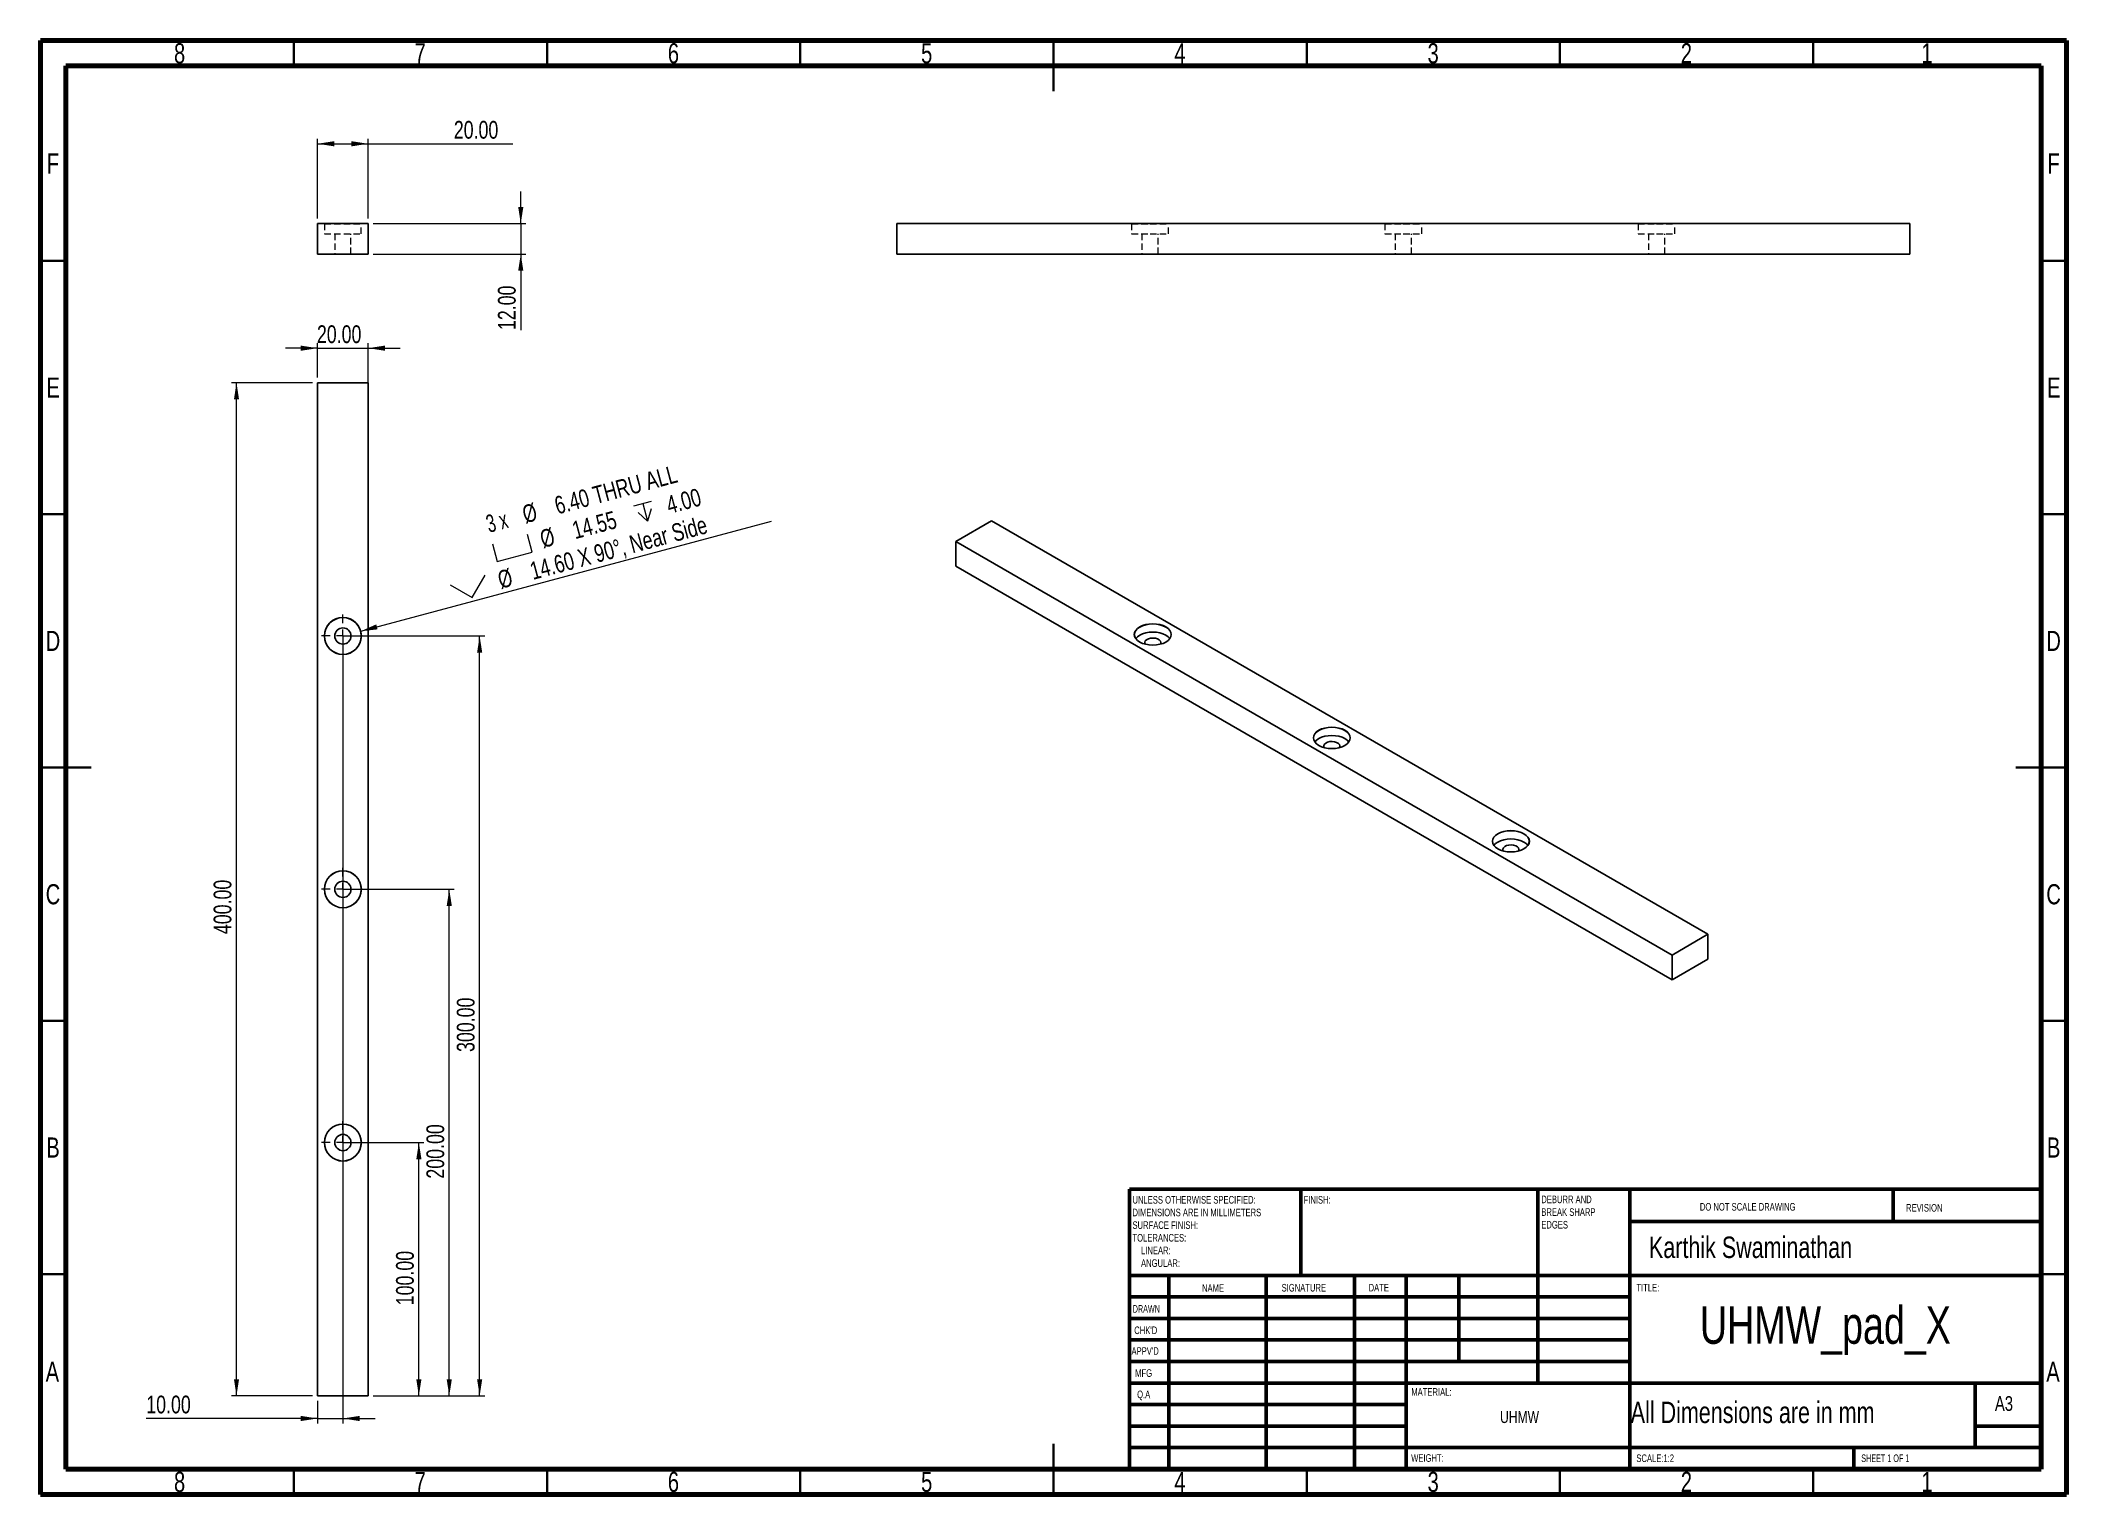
# Model space of a CAD drawing. Header units: millimetres. Extents: x 15 to 415, y 5 to 292.
import ezdxf

# ---------------------------------------------------------------- set-up
doc = ezdxf.new("R2010")
doc.units = ezdxf.units.MM
doc.linetypes.add('HIDDEN', pattern=[1.905, 1.27, -0.635])
doc.styles.add('SLDTEXTSTYLE0', font='TXT', dxfattribs={"width": 0.75})
doc.styles.add('SLDTEXTSTYLE1', font='TXT', dxfattribs={"width": 0.686449})
doc.styles.add('SLDTEXTSTYLE2', font='TXT', dxfattribs={"width": 0.6875})
doc.styles.add('SLDTEXTSTYLE3', font='TXT', dxfattribs={"width": 0.666667})
doc.dimstyles.new('SLDDIMSTYLE0', dxfattribs={"dimtxt": 3.5, "dimasz": 3.302, "dimexe": 0, "dimexo": 0.0625, "dimgap": 0.875, "dimtad": 1, "dimlfac": 2, "dimrnd": 1e-09, "dimzin": 4, "dimdsep": 46, "dimtxsty": 'SLDTEXTSTYLE0', "dimsah": 1, "dimcen": 0.09, "dimadec": 0, "dimazin": 1, "dimtfac": 1, "dimtofl": 0, "dimtmove": 0, "dimatfit": 3, "dimfxl": 1, "dimfrac": 2, "dimtolj": 1, "dimtzin": 12, "dimarcsym": 0})
doc.dimstyles.new('SLDDIMSTYLE1', dxfattribs={"dimtxt": 3.5, "dimasz": 3.302, "dimexe": 0, "dimexo": 0.0625, "dimgap": 0.875, "dimtad": 1, "dimlfac": 2, "dimrnd": 1e-09, "dimzin": 4, "dimdsep": 46, "dimtxsty": 'SLDTEXTSTYLE0', "dimsah": 1, "dimcen": 0.09, "dimadec": 0, "dimazin": 1, "dimtfac": 1, "dimtmove": 0, "dimatfit": 0, "dimfxl": 1, "dimfrac": 2, "dimtolj": 1, "dimtzin": 12, "dimarcsym": 0})
doc.dimstyles.new('SLDDIMSTYLE2', dxfattribs={"dimtxt": 3.5, "dimasz": 3.302, "dimexe": 0, "dimexo": 0.0625, "dimgap": 0.875, "dimtad": 1, "dimlfac": 2, "dimrnd": 1e-09, "dimzin": 4, "dimdsep": 46, "dimtxsty": 'SLDTEXTSTYLE0', "dimsah": 1, "dimcen": 0, "dimadec": 0, "dimazin": 1, "dimtfac": 1, "dimtofl": 0, "dimtmove": 0, "dimatfit": 3, "dimfxl": 1, "dimfrac": 2, "dimtolj": 1, "dimtzin": 12, "dimarcsym": 0})

# ---------------------------------------------------------------- blocks, each defined once
blk = doc.blocks.new('SW_NOTE_0')
at = {"color": 0, "linetype": 'Continuous', "lineweight": 0, "char_height": 1.5, "attachment_point": 1, "style": 'SLDTEXTSTYLE0'}
for s, insert in [('UNLESS OTHERWISE SPECIFIED:', (0, 1.93)), ('SURFACE FINISH:', (0, -3.07)), ('DIMENSIONS ARE IN MILLIMETERS', (0, -0.57)), ('TOLERANCES:', (0, -5.57)), ('ANGULAR:', (1.69, -10.57)), ('LINEAR:', (1.69, -8.07))]:
    blk.add_mtext(s, dxfattribs=dict(at, insert=insert))
blk = doc.blocks.new('SW_NOTE_0_1')
at = {"color": 0, "linetype": 'Continuous', "lineweight": 0, "char_height": 1.5, "attachment_point": 1, "style": 'SLDTEXTSTYLE0'}
for s, insert in [('DEBURR AND', (0, 1.93)), ('BREAK SHARP', (0, -0.57)), ('EDGES', (0, -3.07))]:
    blk.add_mtext(s, dxfattribs=dict(at, insert=insert))
blk = doc.blocks.new('_D')
at = {"color": 7, "linetype": 'Continuous', "lineweight": 0, "transparency": 16777216}
for p, q in [((69.69, 256.85), (69.69, 272.62)), ((79.69, 256.85), (79.69, 272.62)), ((69.69, 271.62), (79.69, 271.62)), ((79.69, 271.62), (108.23, 271.62))]:
    blk.add_line(p, q, dxfattribs=at)
at = {"color": 7, "linetype": 'Continuous', "lineweight": 18, "transparency": 16777216}
for points in [[(69.69, 271.62), (73, 271.11), (73, 272.13)], [(79.69, 271.62), (76.39, 272.13), (76.39, 271.11)]]:
    blk.add_solid(points, dxfattribs=at)
at = {"color": 7, "linetype": 'Continuous', "lineweight": 18, "transparency": 16777216, "insert": (96.6, 276.13), "char_height": 3.5, "attachment_point": 1, "style": 'SLDTEXTSTYLE0'}
blk.add_mtext('20.00', dxfattribs=at)
blk = doc.blocks.new('_D_1')
at = {"color": 7, "linetype": 'Continuous', "lineweight": 0, "transparency": 16777216}
for p, q in [((109.82, 255.85), (109.82, 262.2)), ((80.69, 255.85), (110.82, 255.85)), ((109.82, 255.85), (109.82, 249.85)), ((80.69, 249.85), (110.82, 249.85)), ((109.82, 249.85), (109.82, 234.85))]:
    blk.add_line(p, q, dxfattribs=at)
at = {"color": 7, "linetype": 'Continuous', "lineweight": 18, "transparency": 16777216}
for points in [[(109.82, 255.85), (110.33, 259.15), (109.31, 259.15)], [(109.82, 249.85), (109.31, 246.55), (110.33, 246.55)]]:
    blk.add_solid(points, dxfattribs=at)
at = {"color": 7, "linetype": 'Continuous', "lineweight": 18, "transparency": 16777216, "insert": (105.31, 234.85), "char_height": 3.5, "attachment_point": 1, "rotation": 90, "style": 'SLDTEXTSTYLE0'}
blk.add_mtext('12.00', dxfattribs=at)
blk = doc.blocks.new('_D_2')
at = {"color": 7, "linetype": 'Continuous', "lineweight": 0, "transparency": 16777216}
for p, q in [((74.69, 173.46), (74.69, 19)), ((69.69, 23.46), (69.69, 19)), ((69.69, 20), (35.88, 20)), ((69.69, 20), (74.69, 20)), ((74.69, 20), (81.04, 20))]:
    blk.add_line(p, q, dxfattribs=at)
at = {"color": 7, "linetype": 'Continuous', "lineweight": 18, "transparency": 16777216}
for points in [[(69.69, 20), (66.39, 20.51), (66.39, 19.49)], [(74.69, 20), (78, 19.49), (78, 20.51)]]:
    blk.add_solid(points, dxfattribs=at)
at = {"color": 7, "linetype": 'Continuous', "lineweight": 18, "transparency": 16777216, "insert": (35.88, 24.51), "char_height": 3.5, "attachment_point": 1, "style": 'SLDTEXTSTYLE0'}
blk.add_mtext('10.00', dxfattribs=at)
blk = doc.blocks.new('_D_3')
at = {"color": 7, "linetype": 'Continuous', "lineweight": 0, "transparency": 16777216}
for p, q in [((69.69, 225.46), (69.69, 232.27)), ((79.69, 25.46), (79.69, 232.27)), ((69.69, 231.27), (63.34, 231.27)), ((69.69, 231.27), (79.69, 231.27)), ((79.69, 231.27), (86.04, 231.27))]:
    blk.add_line(p, q, dxfattribs=at)
at = {"color": 7, "linetype": 'Continuous', "lineweight": 18, "transparency": 16777216}
for points in [[(69.69, 231.27), (66.39, 231.78), (66.39, 230.76)], [(79.69, 231.27), (83, 230.76), (83, 231.78)]]:
    blk.add_solid(points, dxfattribs=at)
at = {"color": 7, "linetype": 'Continuous', "lineweight": 18, "transparency": 16777216, "insert": (69.57, 235.78), "char_height": 3.5, "attachment_point": 1, "style": 'SLDTEXTSTYLE0'}
blk.add_mtext('20.00', dxfattribs=at)
blk = doc.blocks.new('_D_4')
at = {"color": 7, "linetype": 'Continuous', "lineweight": 0, "transparency": 16777216}
for p, q in [((75.69, 74.46), (90.7, 74.46)), ((89.7, 24.46), (89.7, 74.46)), ((80.69, 24.46), (90.7, 24.46))]:
    blk.add_line(p, q, dxfattribs=at)
at = {"color": 7, "linetype": 'Continuous', "lineweight": 18, "transparency": 16777216}
for points in [[(89.7, 74.46), (89.19, 71.16), (90.21, 71.16)], [(89.7, 24.46), (90.21, 27.76), (89.19, 27.76)]]:
    blk.add_solid(points, dxfattribs=at)
at = {"color": 7, "linetype": 'Continuous', "lineweight": 18, "transparency": 16777216, "insert": (85.19, 42.35), "char_height": 3.5, "attachment_point": 1, "rotation": 90, "style": 'SLDTEXTSTYLE0'}
blk.add_mtext('100.00', dxfattribs=at)
blk = doc.blocks.new('_D_5')
at = {"color": 7, "linetype": 'Continuous', "lineweight": 0, "transparency": 16777216}
for p, q in [((75.69, 124.46), (96.7, 124.46)), ((95.7, 24.46), (95.7, 124.46)), ((80.69, 24.46), (96.7, 24.46))]:
    blk.add_line(p, q, dxfattribs=at)
at = {"color": 7, "linetype": 'Continuous', "lineweight": 18, "transparency": 16777216}
for points in [[(95.7, 124.46), (95.19, 121.16), (96.21, 121.16)], [(95.7, 24.46), (96.21, 27.76), (95.19, 27.76)]]:
    blk.add_solid(points, dxfattribs=at)
at = {"color": 7, "linetype": 'Continuous', "lineweight": 18, "transparency": 16777216, "insert": (91.19, 67.35), "char_height": 3.5, "attachment_point": 1, "rotation": 90, "style": 'SLDTEXTSTYLE0'}
blk.add_mtext('200.00', dxfattribs=at)
blk = doc.blocks.new('_D_6')
at = {"color": 7, "linetype": 'Continuous', "lineweight": 0, "transparency": 16777216}
for p, q in [((75.69, 174.46), (102.7, 174.46)), ((101.7, 24.46), (101.7, 174.46)), ((80.69, 24.46), (102.7, 24.46))]:
    blk.add_line(p, q, dxfattribs=at)
at = {"color": 7, "linetype": 'Continuous', "lineweight": 18, "transparency": 16777216}
for points in [[(101.7, 174.46), (101.19, 171.16), (102.21, 171.16)], [(101.7, 24.46), (102.21, 27.76), (101.19, 27.76)]]:
    blk.add_solid(points, dxfattribs=at)
at = {"color": 7, "linetype": 'Continuous', "lineweight": 18, "transparency": 16777216, "insert": (97.19, 92.35), "char_height": 3.5, "attachment_point": 1, "rotation": 90, "style": 'SLDTEXTSTYLE0'}
blk.add_mtext('300.00', dxfattribs=at)
blk = doc.blocks.new('_D_7')
at = {"color": 7, "linetype": 'Continuous', "lineweight": 0, "transparency": 16777216}
for p, q in [((68.69, 224.46), (52.69, 224.46)), ((53.69, 24.46), (53.69, 224.46)), ((68.69, 24.46), (52.69, 24.46))]:
    blk.add_line(p, q, dxfattribs=at)
at = {"color": 7, "linetype": 'Continuous', "lineweight": 18, "transparency": 16777216}
for points in [[(53.69, 224.46), (53.19, 221.16), (54.2, 221.16)], [(53.69, 24.46), (54.2, 27.76), (53.19, 27.76)]]:
    blk.add_solid(points, dxfattribs=at)
at = {"color": 7, "linetype": 'Continuous', "lineweight": 18, "transparency": 16777216, "insert": (49.18, 115.61), "char_height": 3.5, "attachment_point": 1, "rotation": 90, "style": 'SLDTEXTSTYLE0'}
blk.add_mtext('400.00', dxfattribs=at)
blk = doc.blocks.new('SW_SYMBOL_HOLE_SPOT')
at = {"color": 0, "linetype": 'Continuous', "lineweight": 18}
for p, q in [((0, 875), (0, 75)), ((0, 75), (1600, 75)), ((1600, 75), (1600, 875))]:
    blk.add_line(p, q, dxfattribs=at)
blk = doc.blocks.new('SW_SYMBOL_HOLE_DEPTH')
at = {"color": 0, "linetype": 'Continuous', "lineweight": 18}
for p, q in [((0, 875), (800, 875)), ((100, 555), (400, 75)), ((400, 875), (400, 75)), ((700, 555), (400, 75))]:
    blk.add_line(p, q, dxfattribs=at)
blk = doc.blocks.new('SW_SYMBOL_HOLE_SINK')
at = {"color": 0, "linetype": 'Continuous', "lineweight": 18}
for p, q in [((0, 875), (800, 75)), ((800, 75), (1600, 875))]:
    blk.add_line(p, q, dxfattribs=at)
blk = doc.blocks.new('_D_8')
at = {"color": 7, "linetype": 'Continuous', "lineweight": 0, "transparency": 16777216}
blk.add_line((78.22, 175.4), (159.35, 197.14), dxfattribs=at)
at = {"color": 7, "linetype": 'Continuous', "lineweight": 18, "transparency": 16777216}
blk.add_solid([(78.22, 175.4), (81.54, 175.77), (81.28, 176.75)], dxfattribs=at)
at = {"color": 7, "linetype": 'Continuous', "lineweight": 18, "transparency": 16777216, "xscale": 0.004470703125, "yscale": 0.004470703125, "zscale": 0.004470703125, "rotation": 15.00000000000003}
for name, p in [('SW_SYMBOL_HOLE_DEPTH', (133.18, 196.34)), ('SW_SYMBOL_HOLE_SPOT', (105.22, 188.85)), ('SW_SYMBOL_HOLE_SINK', (96.88, 180.81))]:
    blk.add_blockref(name, p, dxfattribs=at)
at = {"color": 7, "linetype": 'Continuous', "lineweight": 18, "transparency": 16777216, "char_height": 3.5, "attachment_point": 1, "rotation": 15}
for s, insert, style in [('6.40 THRU ALL', (116.17, 201.82), 'SLDTEXTSTYLE0'), ('%%c', (109.81, 200.06), 'SLDTEXTSTYLE0'), ('4.00', (138.23, 201.92), 'SLDTEXTSTYLE0'), ('3 x', (102.64, 198.19), 'SLDTEXTSTYLE3'), ('14.60 X 90°, Near Side', (111.32, 188.9), 'SLDTEXTSTYLE0'), ('14.55', (119.66, 196.94), 'SLDTEXTSTYLE0'), ('%%c', (113.3, 195.19), 'SLDTEXTSTYLE0'), ('%%c', (104.96, 187.14), 'SLDTEXTSTYLE0')]:
    blk.add_mtext(s, dxfattribs=dict(at, insert=insert, style=style))
blk = doc.blocks.new('SW_CENTERMARKSYMBOL_0')
at = {"color": 0, "linetype": 'Continuous', "lineweight": 18}
for p, q in [((0, 2.5), (0, 4.25)), ((-2.5, 0), (-4.25, 0)), ((0, 0), (-1.25, 0)), ((0, 0), (0, 1.25)), ((0, 0), (0, -1.25)), ((0, 0), (1.25, 0)), ((2.5, 0), (4.25, 0)), ((0, -2.5), (0, -4.25))]:
    blk.add_line(p, q, dxfattribs=at)
blk = doc.blocks.new('SW_CENTERMARKSYMBOL_1')
at = {"color": 0, "linetype": 'Continuous', "lineweight": 18}
for p, q in [((0, 2.5), (0, 4.25)), ((-2.5, 0), (-4.25, 0)), ((0, 0), (-1.25, 0)), ((0, 0), (0, 1.25)), ((0, 0), (0, -1.25)), ((0, 0), (1.25, 0)), ((2.5, 0), (4.25, 0)), ((0, -2.5), (0, -4.25))]:
    blk.add_line(p, q, dxfattribs=at)
blk = doc.blocks.new('SW_CENTERMARKSYMBOL_2')
at = {"color": 0, "linetype": 'Continuous', "lineweight": 18}
for p, q in [((0, 2.5), (0, 4.25)), ((-2.5, 0), (-4.25, 0)), ((0, 0), (-1.25, 0)), ((0, 0), (0, 1.25)), ((0, 0), (0, -1.25)), ((0, 0), (1.25, 0)), ((2.5, 0), (4.25, 0)), ((0, -2.5), (0, -4.25))]:
    blk.add_line(p, q, dxfattribs=at)

msp = doc.modelspace()

# ---------------------------------------------------------------- linework, layer by layer
at = {"color": 7, "linetype": 'Continuous', "lineweight": 70}
for p, q in [((15, 5), (15, 292)), ((15, 292), (415, 292)), ((415, 292), (415, 5)), ((20, 10), (20, 287)), ((20, 287), (410, 287)), ((410, 287), (410, 10)), ((410, 10), (20, 10)), ((415, 5), (15, 5))]:
    msp.add_line(p, q, dxfattribs=at)
at = {"color": 7, "linetype": 'Continuous', "lineweight": 35}
for p, q in [((65, 287), (65, 292)), ((115, 287), (115, 292)), ((165, 287), (165, 292)), ((215, 292), (215, 282)), ((215, 287), (215, 292)), ((265, 287), (265, 292)), ((315, 287), (315, 292)), ((365, 287), (365, 292)), ((20, 248.5), (15, 248.5)), ((410, 248.5), (415, 248.5)), ((20, 198.5), (15, 198.5)), ((410, 198.5), (415, 198.5)), ((15, 148.5), (25, 148.5)), ((20, 148.5), (15, 148.5)), ((415, 148.5), (405, 148.5)), ((410, 148.5), (415, 148.5)), ((20, 98.5), (15, 98.5)), ((410, 98.5), (415, 98.5)), ((20, 48.5), (15, 48.5)), ((410, 48.5), (415, 48.5)), ((215, 5), (215, 15)), ((65, 10), (65, 5)), ((115, 10), (115, 5)), ((165, 10), (165, 5)), ((215, 10), (215, 5)), ((265, 10), (265, 5)), ((315, 10), (315, 5)), ((365, 10), (365, 5))]:
    msp.add_line(p, q, dxfattribs=at)
at = {"color": 7, "linetype": 'Continuous', "lineweight": 25}
for p, q in [((69.6949, 255.8499), (69.6949, 249.8499)), ((69.6949, 255.8499), (79.6949, 255.8499)), ((79.6949, 255.8499), (79.6949, 249.8499)), ((184.0694, 255.8499), (384.0694, 255.8499)), ((184.0694, 255.8499), (184.0694, 249.8499)), ((384.0694, 255.8499), (384.0694, 249.8499)), ((69.6949, 249.8499), (79.6949, 249.8499)), ((184.0694, 249.8499), (384.0694, 249.8499)), ((69.6949, 224.4592), (69.6949, 24.4592)), ((79.6949, 224.4592), (69.6949, 224.4592)), ((79.6949, 24.4592), (79.6949, 224.4592)), ((202.7754, 197.21), (195.7043, 193.128)), ((344.1967, 115.5692), (202.7754, 197.21)), ((195.7043, 193.128), (195.7043, 188.2287)), ((195.7043, 193.128), (337.1257, 111.4872)), ((195.7043, 188.2287), (337.1257, 106.5879)), ((337.1257, 111.4872), (344.1967, 115.5692)), ((344.1967, 115.5692), (344.1967, 110.67)), ((337.1257, 111.4872), (337.1257, 106.5879)), ((337.1257, 106.5879), (344.1967, 110.67)), ((69.6949, 24.4592), (79.6949, 24.4592))]:
    msp.add_line(p, q, dxfattribs=at)
at = {"color": 7, "linetype": 'HIDDEN', "lineweight": 18}
for p, q in [((71.0456, 255.8499), (71.0581, 255.8374)), ((71.0581, 255.8374), (78.3316, 255.8374)), ((71.0581, 255.8374), (71.0581, 253.8499)), ((71.0581, 253.8499), (78.3316, 253.8499)), ((73.0949, 253.8499), (73.0949, 249.8499)), ((76.2949, 249.8499), (76.2949, 253.8499)), ((78.3316, 255.8374), (78.3441, 255.8499)), ((78.3316, 253.8499), (78.3316, 255.8374)), ((230.4202, 255.8499), (230.4327, 255.8374)), ((230.4327, 255.8374), (234.0694, 255.8374)), ((230.4327, 255.8374), (230.4327, 253.8499)), ((230.4327, 253.8499), (234.0694, 253.8499)), ((232.4694, 253.8499), (232.4694, 249.8499)), ((234.0694, 255.8374), (237.7062, 255.8374)), ((234.0694, 253.8499), (237.7062, 253.8499)), ((235.6694, 249.8499), (235.6694, 253.8499)), ((237.7062, 255.8374), (237.7187, 255.8499)), ((237.7062, 253.8499), (237.7062, 255.8374)), ((280.4202, 255.8499), (280.4327, 255.8374)), ((280.4327, 255.8374), (284.0694, 255.8374)), ((280.4327, 255.8374), (280.4327, 253.8499)), ((280.4327, 253.8499), (284.0694, 253.8499)), ((282.4694, 253.8499), (282.4694, 249.8499)), ((284.0694, 255.8374), (287.7062, 255.8374)), ((284.0694, 253.8499), (287.7062, 253.8499)), ((285.6694, 249.8499), (285.6694, 253.8499)), ((287.7062, 255.8374), (287.7187, 255.8499)), ((287.7062, 253.8499), (287.7062, 255.8374)), ((330.4202, 255.8499), (330.4327, 255.8374)), ((330.4327, 255.8374), (334.0694, 255.8374)), ((330.4327, 255.8374), (330.4327, 253.8499)), ((330.4327, 253.8499), (334.0694, 253.8499)), ((332.4694, 253.8499), (332.4694, 249.8499)), ((334.0694, 255.8374), (337.7062, 255.8374)), ((334.0694, 253.8499), (337.7062, 253.8499)), ((335.6694, 249.8499), (335.6694, 253.8499)), ((337.7062, 255.8374), (337.7187, 255.8499)), ((337.7062, 253.8499), (337.7062, 255.8374))]:
    msp.add_line(p, q, dxfattribs=at)
at = {"color": 7, "linetype": 'Continuous', "lineweight": 50}
for p, q in [((230, 65.25), (410, 65.25)), ((230, 65.25), (230, 10)), ((263.8, 48.25), (263.8, 65.25)), ((310.6, 65.25), (310.6, 27)), ((328.8, 65.25), (328.8, 10)), ((380.8, 58.875), (380.8, 65.25)), ((410, 58.875), (328.8, 58.875)), ((410, 48.25), (230, 48.25)), ((237.8, 48.25), (237.8, 10)), ((256.991, 48.25), (256.991, 10)), ((274.3989, 48.25), (274.3989, 10)), ((284.6, 10), (284.6, 48.25)), ((295, 31.25), (295, 48.25)), ((328.8, 44), (230, 44)), ((328.8, 39.75), (230, 39.75)), ((328.8, 35.5), (230, 35.5)), ((328.8, 31.25), (230, 31.25)), ((284.6, 27), (230, 27)), ((284.6, 27), (410, 27)), ((397, 14.25), (397, 27)), ((284.6, 22.7499), (230, 22.7499)), ((284.6, 18.5), (230, 18.5)), ((410, 18.5), (397, 18.5)), ((230, 14.25), (410, 14.25)), ((373, 10), (373, 14.25))]:
    msp.add_line(p, q, dxfattribs=at)
at = {"color": 7, "linetype": 'Continuous', "lineweight": 25, "flags": 128}
for points in [[(232.0148, 173.2692), (232.5678, 173.0072), (233.1987, 172.8125), (233.8832, 172.6926), (234.5952, 172.6521), (235.3071, 172.6926), (235.9917, 172.8125), (236.6226, 173.0072), (237.1756, 173.2692), (237.6294, 173.5884), (237.9666, 173.9526), (238.1743, 174.3478), (238.2444, 174.7588), (238.1743, 175.1698), (237.9666, 175.565), (237.6294, 175.9292), (237.1756, 176.2484), (236.6226, 176.5104), (235.9917, 176.7051), (235.3071, 176.825), (234.5952, 176.8655), (233.8832, 176.825), (233.1987, 176.7051), (232.5678, 176.5104), (232.0148, 176.2484), (231.5609, 175.9292), (231.2237, 175.565), (231.016, 175.1698), (230.9459, 174.7588), (231.016, 174.3478), (231.2237, 173.9526), (231.5609, 173.5884), (232.0148, 173.2692)], [(237.1672, 173.2643), (237.619, 173.5822), (237.9551, 173.9452), (238.162, 174.339), (238.2319, 174.7486), (238.162, 175.1582), (237.9551, 175.552), (237.619, 175.915), (237.1667, 176.2331), (236.6156, 176.4942), (235.9869, 176.6882), (235.3047, 176.8077), (234.5952, 176.848), (233.8857, 176.8077), (233.2034, 176.6882), (232.5747, 176.4942), (232.0236, 176.2331), (231.5713, 175.915), (231.2352, 175.552), (231.0283, 175.1582), (230.9584, 174.7486), (231.0283, 174.339), (231.2352, 173.9452), (231.5713, 173.5822), (232.0236, 173.2641), (232.0236, 173.2641)], [(237.9493, 173.9372), (237.619, 174.2921), (237.1667, 174.6103), (236.6156, 174.8714), (235.9869, 175.0654), (235.3047, 175.1848), (234.5952, 175.2252), (233.8857, 175.1848), (233.2034, 175.0654), (232.5747, 174.8714), (232.0236, 174.6103), (231.5713, 174.2921), (231.241, 173.9372)], [(236.1193, 172.8447), (236.1406, 172.8867), (236.194, 173.1603), (236.1054, 173.4308), (235.8825, 173.6742), (235.5453, 173.8689), (235.1236, 173.9975), (234.655, 174.0487), (234.1811, 174.0179), (233.7439, 173.9078), (233.3824, 173.7282), (233.1287, 173.4951), (233.0052, 173.2291), (233.0231, 172.954), (233.071, 172.8447)], [(267.3701, 152.859), (267.9231, 152.597), (268.554, 152.4023), (269.2386, 152.2824), (269.9505, 152.2419), (270.6624, 152.2824), (271.347, 152.4023), (271.9779, 152.597), (272.5309, 152.859), (272.9847, 153.1782), (273.322, 153.5424), (273.5296, 153.9376), (273.5998, 154.3486), (273.5296, 154.7596), (273.322, 155.1548), (272.9847, 155.519), (272.5309, 155.8382), (271.9779, 156.1002), (271.347, 156.2949), (270.6624, 156.4148), (269.9505, 156.4553), (269.2386, 156.4148), (268.554, 156.2949), (267.9231, 156.1002), (267.3701, 155.8382), (266.9163, 155.519), (266.579, 155.1548), (266.3714, 154.7596), (266.3013, 154.3486), (266.3714, 153.9376), (266.579, 153.5424), (266.9163, 153.1782), (267.3701, 152.859)], [(272.5225, 152.8541), (272.9744, 153.172), (273.3104, 153.535), (273.5174, 153.9288), (273.5873, 154.3384), (273.5174, 154.748), (273.3104, 155.1418), (272.9744, 155.5048), (272.5221, 155.8229), (271.971, 156.084), (271.3422, 156.278), (270.66, 156.3975), (269.9505, 156.4378), (269.241, 156.3975), (268.5588, 156.278), (267.93, 156.084), (267.3789, 155.8229), (266.9267, 155.5048), (266.5906, 155.1418), (266.3836, 154.748), (266.3138, 154.3384), (266.3836, 153.9288), (266.5906, 153.535), (266.9267, 153.172), (267.3789, 152.8539), (267.3789, 152.8539)], [(273.3046, 153.527), (272.9744, 153.8819), (272.5221, 154.2001), (271.971, 154.4611), (271.3422, 154.6552), (270.66, 154.7746), (269.9505, 154.815), (269.241, 154.7746), (268.5588, 154.6552), (267.93, 154.4611), (267.3789, 154.2001), (266.9267, 153.8819), (266.5964, 153.527)], [(271.4746, 152.4345), (271.496, 152.4765), (271.5494, 152.7501), (271.4607, 153.0206), (271.2379, 153.264), (270.9006, 153.4587), (270.479, 153.5873), (270.0103, 153.6385), (269.5364, 153.6077), (269.0993, 153.4976), (268.7378, 153.318), (268.484, 153.0849), (268.3606, 152.8189), (268.3784, 152.5438), (268.4264, 152.4345)], [(302.7254, 132.4488), (303.2784, 132.1868), (303.9093, 131.9921), (304.5939, 131.8722), (305.3058, 131.8317), (306.0178, 131.8722), (306.7024, 131.9921), (307.3333, 132.1868), (307.8863, 132.4488), (308.3401, 132.768), (308.6773, 133.1322), (308.885, 133.5274), (308.9551, 133.9384), (308.885, 134.3494), (308.6773, 134.7446), (308.3401, 135.1088), (307.8863, 135.428), (307.3333, 135.69), (306.7024, 135.8847), (306.0178, 136.0046), (305.3058, 136.0451), (304.5939, 136.0046), (303.9093, 135.8847), (303.2784, 135.69), (302.7254, 135.428), (302.2716, 135.1088), (301.9344, 134.7446), (301.7267, 134.3494), (301.6566, 133.9384), (301.7267, 133.5274), (301.9344, 133.1322), (302.2716, 132.768), (302.7254, 132.4488)], [(307.8778, 132.4439), (308.3297, 132.7618), (308.6658, 133.1248), (308.8727, 133.5186), (308.9426, 133.9282), (308.8727, 134.3378), (308.6658, 134.7316), (308.3297, 135.0946), (307.8774, 135.4127), (307.3263, 135.6738), (306.6976, 135.8678), (306.0153, 135.9873), (305.3058, 136.0276), (304.5964, 135.9873), (303.9141, 135.8678), (303.2854, 135.6738), (302.7343, 135.4127), (302.282, 135.0946), (301.9459, 134.7316), (301.739, 134.3378), (301.6691, 133.9282), (301.739, 133.5186), (301.9459, 133.1248), (302.282, 132.7618), (302.7343, 132.4437), (302.7343, 132.4437)], [(308.66, 133.1168), (308.3297, 133.4717), (307.8774, 133.7899), (307.3263, 134.0509), (306.6976, 134.245), (306.0153, 134.3644), (305.3058, 134.4048), (304.5964, 134.3644), (303.9141, 134.245), (303.2854, 134.0509), (302.7343, 133.7899), (302.282, 133.4717), (301.9517, 133.1168)], [(306.83, 132.0243), (306.8513, 132.0663), (306.9047, 132.3399), (306.8161, 132.6104), (306.5932, 132.8538), (306.256, 133.0485), (305.8343, 133.1771), (305.3657, 133.2283), (304.8917, 133.1975), (304.4546, 133.0874), (304.0931, 132.9078), (303.8393, 132.6747), (303.7159, 132.4087), (303.7337, 132.1336), (303.7817, 132.0243)]]:
    msp.add_lwpolyline(points, dxfattribs=at)
at = {"color": 7, "linetype": 'Continuous', "lineweight": 25}
for centre, radius in [((74.6949, 174.4592), 3.6492), ((74.6949, 174.4592), 3.6368), ((74.6949, 174.4592), 1.6), ((74.6949, 124.4592), 3.6493), ((74.6949, 124.4592), 3.6368), ((74.6949, 124.4592), 1.6), ((74.6949, 74.4592), 3.6492), ((74.6949, 74.4592), 3.6368), ((74.6949, 74.4592), 1.6)]:
    msp.add_circle(centre, radius, dxfattribs=at)

# ---------------------------------------------------------------- block references
at = {"color": 7, "linetype": 'Continuous', "lineweight": 0}
for name, p in [('SW_CENTERMARKSYMBOL_2', (74.6949, 174.4592)), ('SW_CENTERMARKSYMBOL_1', (74.6949, 124.4592)), ('SW_CENTERMARKSYMBOL_0', (74.6949, 74.4592)), ('SW_NOTE_0_1', (311.3092, 62.0695)), ('SW_NOTE_0', (230.5937, 61.9874))]:
    msp.add_blockref(name, p, dxfattribs=at)

# ---------------------------------------------------------------- texts
for s, insert, char_height, attachment_point, style in [('8', (42.46, 291.4669), 3.9687, 2, 'SLDTEXTSTYLE0'), ('7', (89.96, 291.4669), 3.9687, 2, 'SLDTEXTSTYLE0'), ('6', (139.96, 291.4669), 3.9687, 2, 'SLDTEXTSTYLE0'), ('5', (189.96, 291.4669), 3.9687, 2, 'SLDTEXTSTYLE0'), ('4', (239.96, 291.4669), 3.9687, 2, 'SLDTEXTSTYLE0'), ('3', (289.96, 291.4669), 3.9687, 2, 'SLDTEXTSTYLE0'), ('2', (339.96, 291.4669), 3.9687, 2, 'SLDTEXTSTYLE0'), ('1', (387.46, 291.4669), 3.9687, 2, 'SLDTEXTSTYLE0'), ('F', (17.4577, 269.7169), 3.9687, 2, 'SLDTEXTSTYLE0'), ('F', (412.4577, 269.7169), 3.9687, 2, 'SLDTEXTSTYLE0'), ('E', (17.5078, 225.4669), 3.9687, 2, 'SLDTEXTSTYLE0'), ('E', (412.5078, 225.4669), 3.9687, 2, 'SLDTEXTSTYLE0'), ('D', (17.4527, 175.4669), 3.9687, 2, 'SLDTEXTSTYLE0'), ('D', (412.4527, 175.4669), 3.9687, 2, 'SLDTEXTSTYLE0'), ('C', (17.4587, 125.4669), 3.9687, 2, 'SLDTEXTSTYLE0'), ('C', (412.4587, 125.4669), 3.9687, 2, 'SLDTEXTSTYLE0'), ('B', (17.4706, 75.4669), 3.9687, 2, 'SLDTEXTSTYLE0'), ('B', (412.4706, 75.4669), 3.9687, 2, 'SLDTEXTSTYLE0'), ('FINISH:', (264.3713, 63.9193), 1.5, 1, 'SLDTEXTSTYLE0'), ('DO NOT SCALE DRAWING', (342.6146, 62.533), 1.5, 1, 'SLDTEXTSTYLE0'), ('REVISION', (383.3276, 62.3349), 1.5, 1, 'SLDTEXTSTYLE0'), ('Karthik Swaminathan', (332.5613, 55.9111), 4.233333, 1, 'SLDTEXTSTYLE0'), ('NAME', (244.3222, 46.5015), 1.5, 1, 'SLDTEXTSTYLE0'), ('SIGNATURE', (260.0336, 46.5618), 1.5, 1, 'SLDTEXTSTYLE0'), ('DATE', (277.2147, 46.5762), 1.5, 1, 'SLDTEXTSTYLE0'), ('TITLE:', (330.0902, 46.5762), 1.5, 1, 'SLDTEXTSTYLE0'), ('DRAWN', (230.6434, 42.3848), 1.5, 1, 'SLDTEXTSTYLE1'), ('UHMW_pad_X', (367.399, 42.1479), 7.40833, 2, 'SLDTEXTSTYLE0'), ("CHK'D", (230.9392, 38.1619), 1.5, 1, 'SLDTEXTSTYLE0'), ("APPV'D", (230.4017, 34.0659), 1.5, 1, 'SLDTEXTSTYLE0'), ('A', (17.3397, 31.2169), 3.9687, 2, 'SLDTEXTSTYLE0'), ('MFG', (231.124, 29.7158), 1.5, 1, 'SLDTEXTSTYLE0'), ('A', (412.3397, 31.2169), 3.9687, 2, 'SLDTEXTSTYLE0'), ('Q.A', (231.509, 25.5047), 1.5, 1, 'SLDTEXTSTYLE0'), ('MATERIAL:', (285.6459, 25.9861), 1.5, 1, 'SLDTEXTSTYLE0'), ('A3', (400.8712, 24.4064), 2.91042, 1, 'SLDTEXTSTYLE0'), ('UHMW', (307.015, 21.4856), 2.38125, 2, 'SLDTEXTSTYLE0'), ('All Dimensions are in mm', (328.9648, 23.3277), 4.233333, 1, 'SLDTEXTSTYLE0'), ('WEIGHT:', (285.6178, 12.9493), 1.4986, 1, 'SLDTEXTSTYLE0'), ('SCALE:1:2', (330.074, 12.9001), 1.5, 1, 'SLDTEXTSTYLE0'), ('SHEET 1 OF 1', (374.4783, 12.9001), 1.5, 1, 'SLDTEXTSTYLE2'), ('8', (42.46, 9.4669), 3.9687, 2, 'SLDTEXTSTYLE0'), ('7', (89.96, 9.4669), 3.9687, 2, 'SLDTEXTSTYLE0'), ('6', (139.96, 9.4669), 3.9687, 2, 'SLDTEXTSTYLE0'), ('5', (189.96, 9.4669), 3.9687, 2, 'SLDTEXTSTYLE0'), ('4', (239.96, 9.4669), 3.9687, 2, 'SLDTEXTSTYLE0'), ('3', (289.96, 9.4669), 3.9687, 2, 'SLDTEXTSTYLE0'), ('2', (339.96, 9.4669), 3.9687, 2, 'SLDTEXTSTYLE0'), ('1', (387.46, 9.4669), 3.9687, 2, 'SLDTEXTSTYLE0')]:
    msp.add_mtext(s, dxfattribs=dict(at, insert=insert, char_height=char_height, attachment_point=attachment_point, style=style))

# ---------------------------------------------------------------- dimensions: what is measured, and where the dimension line sits
at = {"color": 7, "linetype": 'Continuous', "lineweight": 18}
for base, p1, p2, dimstyle, picture, middle in [((79.6949, 271.6185), (69.6949, 255.8499), (79.6949, 255.8499), 'SLDDIMSTYLE0', '_D', (102.4162, 271.6185)), ((79.6949, 231.2714), (69.6949, 224.4592), (79.6949, 24.4592), 'SLDDIMSTYLE1', '_D_3', (75.3879, 231.2714)), ((74.6949, 19.9986), (69.6949, 24.4592), (74.6949, 174.4592), 'SLDDIMSTYLE1', '_D_2', (41.6949, 19.9986))]:
    dim = msp.add_linear_dim(base=base, p1=p1, p2=p2, dimstyle=dimstyle, dxfattribs=at)
    dim.commit()
    dim.dimension.update_dxf_attribs({"geometry": picture, "text_midpoint": middle, "dimtype": 160})
for base, p1, p2, dimstyle, picture, middle in [((109.8172, 249.8499), (79.6949, 255.8499), (79.6949, 249.8499), 'SLDDIMSTYLE1', '_D_1', (109.8172, 240.669)), ((53.6949, 224.4592), (69.6949, 24.4592), (69.6949, 224.4592), 'SLDDIMSTYLE0', '_D_7', (53.6949, 122.7265)), ((101.6999, 174.4592), (79.6949, 24.4592), (74.6949, 174.4592), 'SLDDIMSTYLE0', '_D_6', (101.6999, 99.4592)), ((95.6999, 124.4592), (79.6949, 24.4592), (74.6949, 124.4592), 'SLDDIMSTYLE0', '_D_5', (95.6999, 74.4592)), ((89.6999, 74.4592), (79.6949, 24.4592), (74.6949, 74.4592), 'SLDDIMSTYLE0', '_D_4', (89.6999, 49.4592))]:
    dim = msp.add_linear_dim(base=base, p1=p1, p2=p2, angle=90, dimstyle=dimstyle, dxfattribs=at)
    dim.commit()
    dim.dimension.update_dxf_attribs({"geometry": picture, "text_midpoint": middle, "dimtype": 160})
dim = msp.add_diameter_dim_2p(p1=(71.17, 173.5147), p2=(78.2198, 175.4037), text='3 x <> THRU ALL\\P{\\fGDT;v}%%c 14.55 {\\fGDT;x} 4.00\\P{\\fGDT;w}%%c 14.60 X 90°, Near Side', dimstyle='SLDDIMSTYLE2', dxfattribs=at)
dim.commit()
dim.dimension.update_dxf_attribs({"geometry": '_D_8', "text_midpoint": (128.7679, 188.948), "dimtype": 163})

doc.saveas('drawing.dxf')
